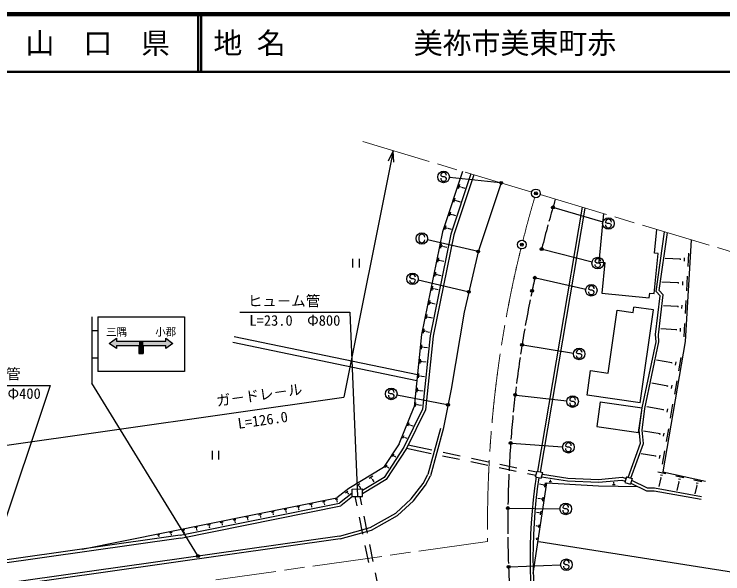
# Model space of a CAD drawing. Units: millimetres, scale not verified. Extents: x 40000 to 680000, y 20000 to 380000.
# Drawn here: x 335932 to 458459, y 283215 to 380000 of the extents above; entities that cross this region are included whole.
import ezdxf
from ezdxf.enums import TextEntityAlignment as Align

# ---------------------------------------------------------------- set-up
doc = ezdxf.new("R2010")
doc.units = ezdxf.units.MM
doc.header["$LTSCALE"] = 1000
doc.header["$PDMODE"] = 32
doc.header["$PDSIZE"] = 500
doc.linetypes.add('CHAIN', pattern=[18.5, 12, -1.5, 3.5, -1.5])
for name, color, linetype, lineweight in [('M-BGD', 7, 'Continuous', 25), ('M-BMK', 2, 'CHAIN', 13), ('M-BMK-SRVR', 3, 'Continuous', 25), ('M-STR-STRC', 7, 'Continuous', 25), ('M-TTL', 2, 'Continuous', 140), ('M-TTL-LINE', 7, 'Continuous', 50)]:
    doc.layers.add(name, color=color, linetype=linetype, lineweight=lineweight)
doc.layers.add('M-TTL-TXT', color=7, linetype='Continuous')
doc.styles.add('@ＭＳ ゴシック', font='')
doc.styles.add('ＭＳ ゴシック', font='')
doc.styles.get('@ＭＳ ゴシック').set_extended_font_data('@MS Gothic')
doc.styles.get('ＭＳ ゴシック').set_extended_font_data('MS Gothic')

msp = doc.modelspace()

# ---------------------------------------------------------------- hatches: boundary and pattern name
at = {"layer": 'M-STR-STRC'}
for points in [[(353628, 323941), (353628, 323441), (353628, 322691), (353628, 322191), (352378, 323066)], [(353628, 323941), (353628, 323441), (362128, 323441), (362128, 323941), (363378, 323066), (362128, 322191), (362128, 322691), (358253, 322691), (358253, 321316), (357503, 321316), (357503, 322691), (353628, 322691), (353628, 322191), (352378, 323066)], [(362128, 323441), (362128, 323941), (363378, 323066), (362128, 322191), (362128, 322691)], [(353628, 323441), (357503, 323441), (357503, 322691), (353628, 322691)], [(357503, 323441), (358253, 323441), (358253, 322691), (357503, 322691)], [(357503, 322691), (358253, 322691), (358253, 321316), (357503, 321316)], [(358253, 323441), (362128, 323441), (362128, 322691), (358253, 322691)]]:
    msp.add_hatch(color=256, dxfattribs=at).paths.add_polyline_path(points)

# ---------------------------------------------------------------- linework, layer by layer
at = {"layer": 'M-BGD'}
for p, q in [((401474, 356386), (392943, 313746)), ((401474, 356386), (400588, 354593)), ((401603, 354390), (401474, 356386)), ((413464, 352803), (410000, 342350)), ((414902, 352373), (411451, 341962)), ((415381, 352230), (411935, 341833)), ((412756, 349871), (412991, 350583)), ((420083, 350669), (416153, 338911)), ((413058, 350067), (413117, 350245)), ((413293, 350063), (413308, 350108)), ((413301, 350085), (413823, 349912)), ((411969, 347498), (412205, 348210)), ((412271, 347694), (412330, 347872)), ((412507, 347690), (412522, 347734)), ((412514, 347712), (413036, 347539)), ((411183, 345125), (411419, 345837)), ((426454, 300954), (434197, 346608)), ((426938, 300820), (434679, 346464)), ((411485, 345321), (411544, 345499)), ((411720, 345317), (411735, 345361)), ((411728, 345339), (412250, 345166)), ((437842, 345519), (437011, 337139)), ((410396, 342752), (410632, 343464)), ((410698, 342948), (410757, 343126)), ((410000, 342350), (406374, 324614)), ((411451, 341962), (407859, 324386)), ((410934, 342944), (410949, 342988)), ((410941, 342966), (411463, 342793)), ((446622, 338676), (447028, 342774)), ((446906, 332038), (448397, 342365)), ((447435, 332209), (448881, 342221)), ((411935, 341833), (408353, 324310)), ((452992, 340992), (451973, 323412)), ((409684, 339555), (409834, 340290)), ((409960, 339786), (409998, 339970)), ((410195, 339810), (410204, 339856)), ((410200, 339833), (410738, 339723)), ((416153, 338911), (413725, 328463)), ((446589, 331672), (447277, 338611)), ((447277, 338611), (446622, 338676)), ((452474, 336370), (452609, 338695)), ((394431, 337662), (394431, 336162)), ((395556, 337662), (395556, 336162)), ((409183, 337106), (409333, 337841)), ((409460, 337337), (409497, 337520)), ((409694, 337360), (409704, 337406)), ((409699, 337383), (410238, 337273)), ((437011, 337139), (438068, 337034)), ((438068, 337034), (437546, 331769)), ((451146, 337613), (448490, 337767)), ((451142, 337541), (451150, 337686)), ((451827, 337282), (451861, 337863)), ((408682, 334657), (408832, 335392)), ((408959, 334887), (408996, 335071)), ((409193, 334911), (409203, 334957)), ((409198, 334934), (409737, 334824)), ((452231, 332171), (452376, 334676)), ((450800, 333511), (447899, 333679)), ((450796, 333433), (450805, 333589)), ((451534, 333154), (451570, 333780)), ((408181, 332207), (408332, 332942)), ((408458, 332438), (408496, 332622)), ((408693, 332462), (408702, 332508)), ((408697, 332485), (409236, 332375)), ((448161, 331456), (447435, 332209)), ((437546, 331769), (445746, 330956)), ((445746, 330956), (445824, 331748)), ((445824, 331748), (446589, 331672)), ((446839, 324575), (447637, 331279)), ((447637, 331279), (446906, 332038)), ((447341, 324561), (448161, 331456)), ((407681, 329758), (407831, 330493)), ((407958, 329989), (407995, 330172)), ((408192, 330012), (408201, 330058)), ((408197, 330035), (408736, 329925)), ((451384, 329107), (451416, 329663)), ((452002, 328235), (452131, 330458)), ((374966, 328454), (393966, 328454)), ((393966, 328454), (395266, 296591)), ((413725, 328463), (411470, 315142)), ((438659, 317912), (440218, 328798)), ((440218, 328798), (442933, 328409)), ((442933, 328409), (443069, 329354)), ((446457, 328868), (443069, 329354)), ((444156, 312796), (446457, 328868)), ((450733, 329424), (448188, 329571)), ((450729, 329354), (450737, 329493)), ((407180, 327309), (407330, 328044)), ((407457, 327539), (407494, 327723)), ((407691, 327563), (407701, 327609)), ((407696, 327586), (408235, 327476)), ((451767, 324178), (451903, 326512)), ((406679, 324859), (406830, 325594)), ((406956, 325090), (406994, 325274)), ((407191, 325114), (407200, 325160)), ((407195, 325137), (407734, 325026)), ((450435, 325426), (447714, 325584)), ((450430, 325353), (450439, 325499)), ((451118, 325094), (451152, 325677)), ((373950, 324278), (405653, 317661)), ((406374, 324614), (405079, 312123)), ((407859, 324386), (406543, 311703)), ((408353, 324310), (407032, 311563)), ((446918, 323343), (446839, 324575)), ((447421, 323307), (447341, 324561)), ((373746, 323299), (405550, 316661)), ((406362, 322073), (406439, 322819)), ((406615, 322329), (406634, 322516)), ((406846, 322376), (406851, 322423)), ((406848, 322399), (407395, 322343)), ((444507, 311910), (446918, 323343)), ((445000, 311826), (447421, 323307)), ((451973, 323412), (448071, 300876)), ((406104, 319586), (406182, 320332)), ((406357, 319843), (406376, 320029)), ((406588, 319889), (406593, 319936)), ((406590, 319913), (407138, 319856)), ((449668, 319696), (447012, 320156)), ((450302, 319293), (450401, 319862)), ((450838, 318320), (451232, 320598)), ((449655, 319625), (449680, 319767)), ((405846, 317099), (405924, 317845)), ((406099, 317356), (406119, 317542)), ((406330, 317403), (406335, 317449)), ((406333, 317426), (406880, 317369)), ((434993, 314108), (435600, 318350)), ((435600, 318350), (438659, 317912)), ((448928, 315685), (446170, 316163)), ((450135, 314265), (450543, 316617)), ((323166, 315808), (342166, 315808)), ((342166, 315808), (331687, 284518)), ((405589, 314613), (405666, 315359)), ((405841, 314869), (405861, 315056)), ((406072, 314916), (406077, 314963)), ((406075, 314939), (406622, 314883)), ((411470, 315142), (410132, 308221)), ((448915, 315612), (448940, 315759)), ((449582, 315269), (449684, 315857)), ((326992, 304347), (392943, 313746)), ((444156, 312796), (434993, 314108)), ((405331, 312126), (405408, 312872)), ((405583, 312383), (405603, 312569)), ((405815, 312429), (405819, 312476)), ((405817, 312453), (406364, 312396)), ((437278, 312945), (436666, 308668)), ((437278, 312945), (444507, 311910)), ((449420, 310134), (449835, 312528)), ((402490, 305680), (405079, 312123)), ((406543, 311703), (403326, 305132)), ((407032, 311563), (403762, 304884)), ((443894, 307633), (444507, 311910)), ((443996, 308054), (444507, 311910)), ((444499, 308044), (445000, 311826)), ((448191, 311580), (445309, 312079)), ((448178, 311505), (448204, 311654)), ((448858, 311156), (448961, 311755)), ((404007, 308784), (404239, 309363)), ((404268, 308931), (404326, 309076)), ((404463, 308916), (404478, 308952)), ((404470, 308934), (404838, 308786)), ((409650, 308355), (407432, 300374)), ((410132, 308221), (407900, 300190)), ((436666, 308668), (443894, 307633)), ((444210, 305798), (443996, 308054)), ((444718, 305734), (444499, 308044)), ((447603, 307401), (444756, 307894)), ((448208, 307016), (448302, 307560)), ((448719, 306088), (449096, 308262)), ((403149, 306651), (403350, 307151)), ((403375, 306778), (403425, 306903)), ((403544, 306764), (403557, 306796)), ((403550, 306780), (403805, 306678)), ((447591, 307333), (447615, 307469)), ((402490, 305680), (399815, 301592)), ((403326, 305132), (399897, 299891)), ((408160, 304579), (404034, 305440)), ((442087, 299881), (444210, 305798)), ((442567, 299738), (444718, 305734)), ((370158, 304458), (370158, 302958)), ((371283, 304458), (371283, 302958)), ((403762, 304884), (400252, 299522)), ((401361, 303499), (401635, 303918)), ((408038, 303991), (403762, 304884)), ((413055, 303556), (410118, 304170)), ((446866, 303557), (444355, 303992)), ((448042, 302175), (448438, 304464)), ((401590, 303574), (401658, 303678)), ((401741, 303531), (401758, 303557)), ((401749, 303544), (401917, 303435)), ((412932, 302969), (409996, 303582)), ((417949, 302534), (415013, 303147)), ((446854, 303486), (446879, 303629)), ((447504, 303152), (447603, 303724)), ((399815, 301592), (393778, 297963)), ((400129, 301616), (400403, 302035)), ((400357, 301691), (400426, 301796)), ((400509, 301648), (400526, 301674)), ((400517, 301661), (400685, 301552)), ((417827, 301947), (414890, 302560)), ((422721, 300924), (419784, 301538)), ((422844, 301512), (419907, 302125)), ((406633, 298825), (407432, 300374)), ((426147, 300209), (424679, 300515)), ((426270, 300796), (424801, 301103)), ((426094, 300016), (426361, 300980)), ((426361, 300980), (427324, 300712)), ((427057, 299749), (427324, 300712)), ((427258, 300472), (431652, 299771)), ((448621, 300498), (447223, 300808)), ((448004, 300195), (447654, 300273)), ((448071, 300876), (455455, 299239)), ((399897, 299891), (396149, 297638)), ((400252, 299522), (396159, 297061)), ((397282, 299778), (397925, 300164)), ((397639, 299730), (397799, 299826)), ((397815, 299573), (397855, 299597)), ((397835, 299585), (398118, 299114)), ((407057, 298556), (407900, 300190)), ((426094, 300016), (427057, 299749)), ((427123, 299987), (431602, 299273)), ((428432, 299194), (428846, 299171)), ((428594, 299310), (428697, 299304)), ((428640, 299432), (428666, 299430)), ((428653, 299431), (428656, 299490)), ((431602, 299273), (436958, 299042)), ((431652, 299771), (436945, 299543)), ((436945, 299543), (441035, 299934)), ((436958, 299042), (440985, 299427)), ((439627, 298917), (439629, 299048)), ((440985, 299427), (441594, 299245)), ((441035, 299934), (441737, 299724)), ((441809, 299964), (441523, 299006)), ((441523, 299006), (442481, 298720)), ((441809, 299964), (442767, 299678)), ((442767, 299678), (442481, 298720)), ((442690, 299419), (445401, 298061)), ((447736, 299814), (447405, 298319)), ((447780, 299805), (447692, 299824)), ((451740, 299807), (450342, 300117)), ((450855, 299123), (450524, 297628)), ((451123, 299504), (450773, 299581)), ((450899, 299113), (450812, 299133)), ((454802, 299128), (453461, 299425)), ((393778, 297963), (391748, 296375)), ((394345, 297876), (396145, 297906)), ((394366, 296576), (394345, 297876)), ((395163, 298504), (395712, 298834)), ((395468, 298463), (395605, 298546)), ((395619, 298330), (395653, 298350)), ((395636, 298340), (395886, 297923)), ((396166, 296606), (396145, 297906)), ((404596, 296176), (406633, 298825)), ((404967, 295838), (407057, 298556)), ((425668, 283250), (428055, 298965)), ((427306, 298633), (426773, 298714)), ((427302, 298610), (427309, 298655)), ((427510, 298509), (427537, 298690)), ((427686, 298204), (427796, 298929)), ((428055, 298965), (436963, 298458)), ((436963, 298458), (443748, 298330)), ((439406, 298662), (439838, 298654)), ((439570, 298788), (439679, 298786)), ((439613, 298917), (439640, 298917)), ((442569, 298921), (445287, 297559)), ((445401, 298061), (446651, 298081)), ((446651, 298081), (454796, 296593)), ((453953, 298472), (453640, 297058)), ((454210, 298837), (453875, 298911)), ((453995, 298463), (453911, 298481)), ((394357, 297146), (392178, 295442)), ((394442, 296578), (392393, 294975)), ((393246, 297229), (393640, 297537)), ((393486, 297227), (393585, 297304)), ((393615, 297137), (393640, 297157)), ((393628, 297147), (393751, 296990)), ((394366, 296576), (396166, 296606)), ((394860, 296584), (395186, 294969)), ((395673, 296598), (395970, 295127)), ((445287, 297559), (446609, 297580)), ((446609, 297580), (454706, 296101)), ((347683, 287493), (391748, 296375)), ((364653, 289894), (392178, 295442)), ((389710, 295709), (389219, 295611)), ((389555, 295525), (389433, 295501)), ((389539, 295369), (389508, 295363)), ((389524, 295366), (389563, 295170)), ((391915, 296154), (391425, 296055)), ((391761, 295970), (391639, 295945)), ((391745, 295814), (391714, 295807)), ((391729, 295811), (391769, 295614)), ((401912, 293688), (404596, 296176)), ((402208, 293281), (404967, 295838)), ((426957, 296187), (426477, 296260)), ((426954, 296165), (426960, 296208)), ((427151, 296069), (427177, 296241)), ((427318, 295780), (427423, 296468)), ((364738, 289401), (392393, 294975)), ((383093, 294376), (382603, 294277)), ((382938, 294192), (382816, 294167)), ((385298, 294820), (384808, 294721)), ((385144, 294636), (385022, 294611)), ((385128, 294480), (385097, 294474)), ((385113, 294477), (385152, 294281)), ((387504, 295265), (387014, 295166)), ((387350, 295081), (387227, 295056)), ((387333, 294924), (387303, 294918)), ((387318, 294921), (387358, 294725)), ((376476, 293042), (375986, 292943)), ((376322, 292858), (376199, 292833)), ((378681, 293487), (378191, 293388)), ((378527, 293302), (378405, 293278)), ((378511, 293146), (378480, 293140)), ((378496, 293143), (378535, 292947)), ((380887, 293931), (380397, 293832)), ((380733, 293747), (380610, 293722)), ((380717, 293591), (380686, 293585)), ((380701, 293588), (380741, 293392)), ((382922, 294035), (382892, 294029)), ((382907, 294032), (382946, 293836)), ((395582, 293009), (396176, 290068)), ((396366, 293167), (396961, 290226)), ((397512, 291231), (401912, 293688)), ((397704, 290765), (402208, 293281)), ((426640, 293781), (426242, 293842)), ((426637, 293762), (426643, 293801)), ((426811, 293677), (426835, 293830)), ((426960, 293421), (427053, 294031)), ((369859, 291708), (369369, 291609)), ((372064, 292153), (371574, 292054)), ((371910, 291969), (371788, 291944)), ((371894, 291812), (371863, 291806)), ((371879, 291809), (371918, 291613)), ((374270, 292597), (373780, 292499)), ((374116, 292413), (373993, 292389)), ((374100, 292257), (374069, 292251)), ((374084, 292254), (374124, 292058)), ((376305, 292702), (376275, 292695)), ((376290, 292698), (376329, 292502)), ((426623, 291199), (426695, 291676)), ((365448, 290819), (364957, 290720)), ((365293, 290635), (365171, 290610)), ((365277, 290479), (365246, 290473)), ((365262, 290476), (365301, 290280)), ((367653, 291264), (367163, 291165)), ((367499, 291080), (367376, 291055)), ((367483, 290923), (367452, 290917)), ((367467, 290920), (367507, 290724)), ((369705, 291524), (369582, 291499)), ((369688, 291368), (369658, 291362)), ((369673, 291365), (369713, 291169)), ((392182, 289748), (397512, 291231)), ((392284, 289258), (397704, 290765)), ((426373, 291481), (426171, 291512)), ((426370, 291466), (426375, 291496)), ((426507, 291400), (426525, 291519)), ((392284, 289258), (319693, 278989)), ((392182, 289748), (330320, 280998)), ((364653, 289894), (331816, 285249)), ((364738, 289401), (332110, 284786)), ((361080, 289939), (360690, 289860)), ((360957, 289792), (360860, 289773)), ((360944, 289668), (360920, 289663)), ((360932, 289665), (360941, 289621)), ((363242, 290374), (362789, 290283)), ((363099, 290204), (362986, 290181)), ((363084, 290060), (363056, 290054)), ((363070, 290057), (363097, 289926)), ((426121, 289315), (426103, 289318)), ((426119, 289304), (426123, 289326)), ((426220, 289255), (426233, 289343)), ((426305, 289108), (426358, 289459)), ((396572, 288108), (397167, 285167)), ((397357, 288266), (397951, 285326)), ((426661, 288787), (462196, 283223)), ((398347, 283365), (398941, 280425))]:
    msp.add_line(p, q, dxfattribs=at)
for radius in [150, 120, 90, 60, 30]:
    msp.add_circle((425471, 332148), radius, dxfattribs=at)
for centre, radius, start, end in [((617774, 291756), 196500, 163.3641, 164.53896), ((617774, 291756), 196500, 164.71391, 165.93104), ((617774, 291756), 196500, 168.59828, 169.91207), ((617774, 291756), 196500, 170.08702, 171.3765), ((617774, 291756), 196500, 171.55145, 172.87478), ((617774, 291756), 196500, 173.04973, 174.33128), ((617774, 291756), 196500, 174.50623, 175.71888), ((617774, 291756), 196500, 175.93757, 177.2964), ((617774, 291756), 196500, 177.47135, 179.00021), ((518798, 286024), 93671, 171.42344, 190.94555), ((518798, 286024), 93171, 171.46076, 190.95009), ((617774, 291756), 196500, 179.21889, 180.46964), ((617774, 291756), 196500, 180.64459, 181.96383), ((617774, 291756), 196500, 182.18252, 183.38638)]:
    msp.add_arc(centre, radius, start, end, dxfattribs=at)
msp.add_point((425471, 332148), dxfattribs=at)
at = {"layer": 'M-BMK'}
for p, q in [((425427, 349228), (395427, 358192)), ((426864, 348799), (470408, 335788)), ((417796, 288826), (370814, 282181))]:
    msp.add_line(p, q, dxfattribs=at)
for start, end in [(163.57896, 165.78479), (166.21451, 180.8393)]:
    msp.add_arc((617774, 291756), 200000, start, end, dxfattribs=at)
at = {"layer": 'M-BMK-SRVR'}
for centre in [(426146, 349014), (423716, 340142)]:
    msp.add_circle(centre, 750, dxfattribs=at)
for p in [(426146, 349014), (423716, 340142)]:
    msp.add_point(p, dxfattribs=at)
at = {"layer": 'M-STR-STRC'}
for p, q in [((409790, 351993), (409690, 352112)), ((410035, 351854), (409790, 351993)), ((410336, 351852), (410035, 351854)), ((410581, 351740), (410336, 351852)), ((410687, 351604), (410581, 351740)), ((419982, 350827), (411180, 351749)), ((429225, 346549), (437723, 344079)), ((438288, 343941), (438188, 344059)), ((438533, 343801), (438288, 343941)), ((438834, 343799), (438533, 343801)), ((439079, 343687), (438834, 343799)), ((439185, 343551), (439079, 343687)), ((405919, 341452), (405919, 340952)), ((416159, 338938), (407393, 340976)), ((427278, 339341), (435864, 337196)), ((436439, 337095), (436339, 337213)), ((436684, 336955), (436439, 337095)), ((436985, 336953), (436684, 336955)), ((437230, 336841), (436985, 336953)), ((437336, 336705), (437230, 336841)), ((404406, 334380), (404306, 334498)), ((404651, 334241), (404406, 334380)), ((404951, 334238), (404651, 334241)), ((405196, 334126), (404951, 334238)), ((405302, 333990), (405196, 334126)), ((414395, 332010), (405775, 334013)), ((426108, 334385), (434747, 332464)), ((435328, 332387), (435228, 332505)), ((435573, 332248), (435328, 332387)), ((435873, 332245), (435573, 332248)), ((436118, 332134), (435873, 332245)), ((436224, 331997), (436118, 332134)), ((349378, 327681), (349378, 316181)), ((350378, 327681), (365378, 327681)), ((350378, 327681), (350378, 318181)), ((365378, 327681), (365378, 318181)), ((349378, 325306), (350378, 325306)), ((352378, 323066), (353628, 323941)), ((353628, 323941), (353628, 323441)), ((362128, 323941), (363378, 323066)), ((362128, 323441), (362128, 323941)), ((353628, 322191), (352378, 323066)), ((353628, 323441), (362128, 323441)), ((353628, 322691), (357503, 322691)), ((353628, 322691), (353628, 322191)), ((357503, 322691), (357503, 321316)), ((358253, 322691), (358253, 321316)), ((358253, 322691), (362128, 322691)), ((363378, 323066), (362128, 322191)), ((362128, 322191), (362128, 322691)), ((423894, 322797), (432632, 321398)), ((357503, 321316), (358253, 321316)), ((433224, 321380), (433125, 321498)), ((433469, 321241), (433224, 321380)), ((433770, 321239), (433469, 321241)), ((434015, 321127), (433770, 321239)), ((434121, 320991), (434015, 321127)), ((349378, 320556), (350378, 320556)), ((365378, 318181), (350378, 318181)), ((367626, 286414), (349378, 316181)), ((400733, 314472), (400634, 314590)), ((400978, 314333), (400733, 314472)), ((401279, 314330), (400978, 314333)), ((401524, 314218), (401279, 314330)), ((401630, 314082), (401524, 314218)), ((410799, 312461), (402110, 314141)), ((422703, 314128), (431496, 313120)), ((432094, 313146), (431994, 313264)), ((432339, 313007), (432094, 313146)), ((432639, 313005), (432339, 313007)), ((432885, 312893), (432639, 313005)), ((432990, 312757), (432885, 312893)), ((421928, 305816), (430756, 305182)), ((431358, 305251), (431258, 305369)), ((431603, 305111), (431358, 305251)), ((431904, 305109), (431603, 305111)), ((432149, 304997), (431904, 305109)), ((432255, 304861), (432149, 304997)), ((421445, 294583), (430294, 294455)), ((430899, 294581), (430799, 294699)), ((431143, 294442), (430899, 294581)), ((431444, 294440), (431143, 294442)), ((431689, 294328), (431444, 294440)), ((431795, 294192), (431689, 294328)), ((421561, 284428), (430405, 284759)), ((431009, 284936), (430910, 285054)), ((431254, 284797), (431009, 284936)), ((431555, 284795), (431254, 284797)), ((431800, 284683), (431555, 284795)), ((431906, 284547), (431800, 284683))]:
    msp.add_line(p, q, dxfattribs=at)
for centre, radius in [((410185, 351853), 1000), ((420131, 350811), 150), ((420131, 350811), 120), ((420131, 350811), 90), ((420131, 350811), 60), ((420131, 350811), 30), ((429080, 346591), 150), ((429080, 346591), 120), ((429080, 346591), 90), ((429080, 346591), 60), ((429080, 346591), 30), ((438683, 343800), 1000), ((406419, 341202), 1000), ((427132, 339378), 150), ((427132, 339378), 120), ((427132, 339378), 90), ((427132, 339378), 60), ((427132, 339378), 30), ((416162, 338938), 150), ((416162, 338938), 120), ((416162, 338938), 90), ((416162, 338938), 60), ((416162, 338938), 30), ((436834, 336954), 1000), ((404801, 334239), 1000), ((425961, 334418), 150), ((425961, 334418), 120), ((425961, 334418), 90), ((425961, 334418), 60), ((425961, 334418), 30), ((414541, 331976), 150), ((414541, 331976), 120), ((414541, 331976), 90), ((435723, 332247), 1000), ((414541, 331976), 60), ((414541, 331976), 30), ((423745, 322821), 150), ((423745, 322821), 120), ((423745, 322821), 90), ((423745, 322821), 60), ((423745, 322821), 30), ((433620, 321240), 1000), ((401128, 314331), 1000), ((422554, 314145), 150), ((422554, 314145), 120), ((422554, 314145), 90), ((422554, 314145), 60), ((422554, 314145), 30), ((432489, 313006), 1000), ((410946, 312433), 150), ((410946, 312433), 120), ((410946, 312433), 90), ((410946, 312433), 60), ((410946, 312433), 30), ((421779, 305826), 150), ((421779, 305826), 120), ((421779, 305826), 90), ((421779, 305826), 60), ((421779, 305826), 30), ((431753, 305110), 1000), ((431294, 294441), 1000), ((421295, 294585), 150), ((421295, 294585), 120), ((421295, 294585), 90), ((421295, 294585), 60), ((421295, 294585), 30), ((367705, 286286), 150), ((367705, 286286), 120), ((367705, 286286), 90), ((367705, 286286), 60), ((367705, 286286), 30), ((431404, 284796), 1000), ((421411, 284423), 150), ((421411, 284423), 120), ((421411, 284423), 90), ((421411, 284423), 60), ((421411, 284423), 30)]:
    msp.add_circle(centre, radius, dxfattribs=at)
for centre, radius, start, end in [((410190, 352108), 500, 359.55488, 179.55488), ((410187, 351608), 500, 179.55488, 359.55488), ((438688, 344055), 500, 359.55488, 179.55488), ((438685, 343555), 500, 179.55488, 359.55488), ((406419, 341452), 500, 0, 180), ((406419, 340952), 500, 180, 0), ((436839, 337209), 500, 359.55488, 179.55488), ((436836, 336709), 500, 179.55488, 359.55488), ((404806, 334494), 500, 359.55488, 179.55488), ((404802, 333994), 500, 179.55488, 359.55488), ((617774, 291756), 196500, 167.50455, 168.42333), ((435728, 332501), 500, 359.55488, 179.55488), ((435724, 332001), 500, 179.55488, 359.55488), ((433625, 321494), 500, 359.55488, 179.55488), ((433621, 320994), 500, 179.55488, 359.55488), ((401134, 314586), 500, 359.55488, 179.55488), ((401130, 314086), 500, 179.55488, 359.55488), ((432494, 313261), 500, 359.55488, 179.55488), ((432490, 312761), 500, 179.55488, 359.55488), ((431758, 305365), 500, 359.55488, 179.55488), ((431755, 304865), 500, 179.55488, 359.55488), ((431295, 294195), 500, 179.55488, 359.55488), ((431299, 294695), 500, 359.55488, 179.55488), ((431410, 285050), 500, 359.55488, 179.55488), ((431406, 284550), 500, 179.55488, 359.55488)]:
    msp.add_arc(centre, radius, start, end, dxfattribs=at)
for p in [(420131, 350811), (429080, 346591), (427132, 339378), (416162, 338938), (425961, 334418), (414541, 331976), (423745, 322821), (422554, 314145), (410946, 312433), (421779, 305826), (421295, 294585), (367705, 286286), (421411, 284423)]:
    msp.add_point(p, dxfattribs=at)
at = {"layer": 'M-TTL'}
msp.add_line((680000, 380000), (40000, 380000), dxfattribs=at)
at = {"layer": 'M-TTL-LINE'}
for p, q in [((367750, 380000), (367750, 370000)), ((368250, 380000), (368250, 370000)), ((40000, 370000), (680000, 370000))]:
    msp.add_line(p, q, dxfattribs=at)

# ---------------------------------------------------------------- texts
at = {"layer": 'M-BGD', "style": 'ＭＳ ゴシック'}
for p in [(376341, 328954), (324541, 316308)]:
    msp.add_text('ヒュ－ム管', height=1833, dxfattribs=at).set_placement(p, align=Align.BOTTOM_LEFT)
for s, p in [('L=23.0\u3000Φ800', (384466, 327954)), ('L=17.0\u3000Φ400', (332666, 315308))]:
    msp.add_text(s, height=1833, dxfattribs=at).set_placement(p, align=Align.TOP_CENTER)
msp.add_text('ガ－ドレ－ル', height=1833, rotation=8.111, dxfattribs=at).set_placement((378501, 312698), align=Align.BOTTOM_CENTER)
at = {"layer": 'M-BGD', "style": '@ＭＳ ゴシック'}
msp.add_text('L=126.0', height=1833, rotation=8.111, dxfattribs=at).set_placement((378783, 310718), align=Align.TOP_CENTER)
at = {"layer": 'M-STR-STRC', "style": 'ＭＳ ゴシック'}
for s, p in [('三隅', (353628, 325041)), ('小郡', (362128, 325041))]:
    msp.add_text(s, height=1320, dxfattribs=at).set_placement(p, align=Align.MIDDLE_CENTER)
at = {"layer": 'M-TTL-TXT', "style": 'ＭＳ ゴシック'}
for s, p in [('美祢市美東町赤', (405024, 375000)), ('地 名', (370380, 375000))]:
    msp.add_text(s, height=3666, dxfattribs=at).set_placement(p, align=Align.MIDDLE_LEFT)
msp.add_text('山\u3000口\u3000県', height=3666, dxfattribs=at).set_placement((350375, 375000), align=Align.MIDDLE_CENTER)

doc.saveas('drawing.dxf')
